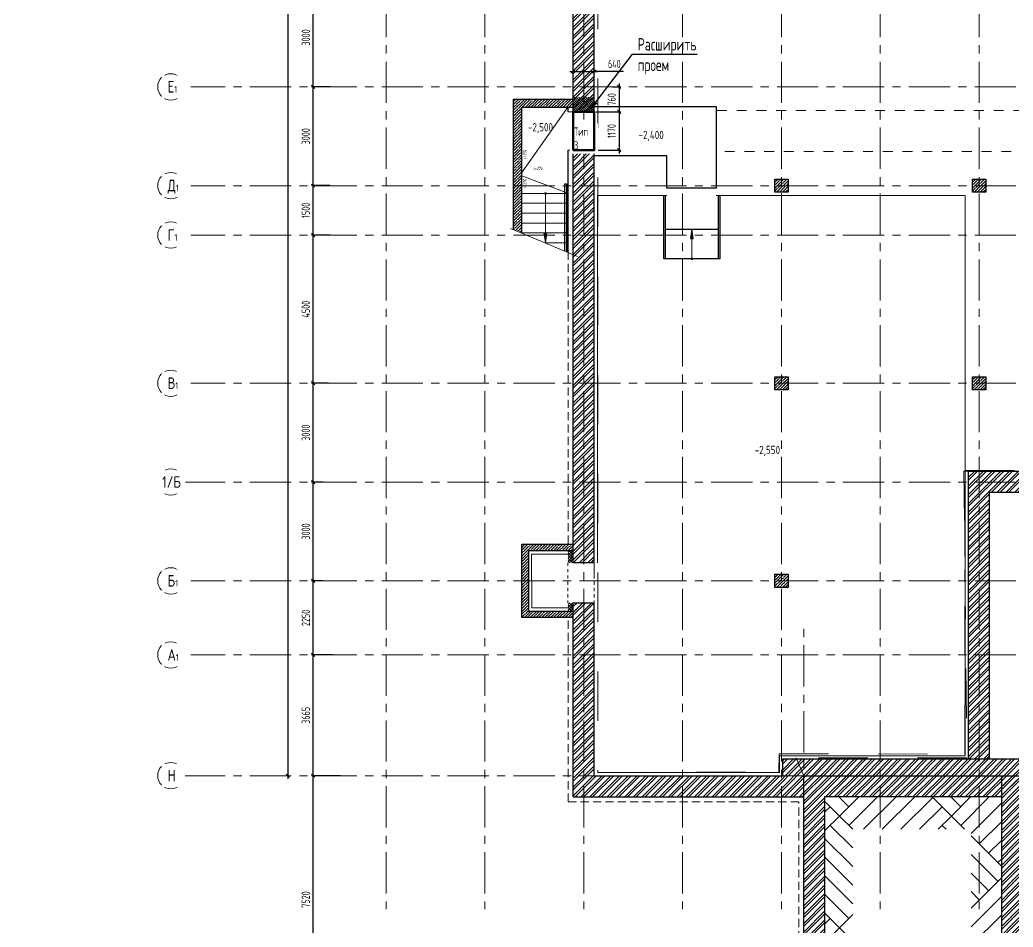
# Model space of a CAD drawing. Header units: millimetres. Extents: x -8428662 to 9409114, y 0 to 249028.
# Drawn here: x -710412 to -680263, y 78087 to 105635 of the extents above; entities that cross this region are included whole.
import ezdxf
from ezdxf import colors
from ezdxf.entities.mleader import LeaderData, LeaderLine
from ezdxf.math import Vec2, Vec3

# ---------------------------------------------------------------- set-up
doc = ezdxf.new("R2010")
doc.units = ezdxf.units.MM
doc.header["$MEASUREMENT"] = 0
for name, pattern in [('ADSK_Скрыто', [6, 3, -3]), ('CENTER', [2, 1.25, -0.25, 0.25, -0.25]), ('TRATTEGGIATA', [0.75, 0.5, -0.25]), ('Штрих', [6.35, 3.175, -3.175])]:
    doc.linetypes.add(name, pattern=pattern)
doc.layers.get('0').update_dxf_attribs({"color": 250, "lineweight": 9})
for name, color, linetype, lineweight in [('1 этаж тонкие линии!', 250, 'Continuous', 0), ('_Скрыто_', 7, 'ADSK_Скрыто', 9), ('АР_Колонны', 250, 'Continuous', 30), ('АР_Колонны Штрих', 250, 'Continuous', 5), ('АР_Лестницы', 250, 'Continuous', 15), ('АР_Лестницы ограждение', 94, 'Continuous', 25), ('АР_МосжилНии_Стены', 127, 'Continuous', 30), ('АР_Навесной фасад', 147, 'Continuous', 5), ('АР_Оси', 195, 'Continuous', 9), ('АР_Оси размеры', 164, 'Continuous', 9), ('АР_Отметки', 250, 'Continuous', 15), ('АР_Размеры дверей', 15, 'Continuous', 0), ('АР_Сущ Несущая стена', 216, 'Continuous', 30), ('АР_Штриховка кирпич', 250, 'Continuous', 9), ('АР_Штриховка монолит', 250, 'Continuous', 9), ('Усиление проема', 200, 'Continuous', 50)]:
    doc.layers.add(name, color=color, linetype=linetype, lineweight=lineweight)
doc.layers.add('Тонкая', color=7, linetype='Continuous')
doc.styles.add('ISOCPEUR', font='isocpeur.ttf', dxfattribs={"width": 0.7})
doc.styles.add('Архитект', font='isocpeur.ttf', dxfattribs={"width": 0.8, "oblique": 8})
doc.styles.add('ГОСТ 2.304', font='isocpeur.ttf', dxfattribs={"width": 0.7})
doc.dimstyles.new('СПДС', dxfattribs={"dimscale": 100, "dimtxt": 2.5, "dimasz": 2.5, "dimexe": 1.5, "dimexo": 0, "dimgap": 1, "dimtad": 1, "dimdec": 0, "dimrnd": 1, "dimtxsty": 'ГОСТ 2.304', "dimblk": 'OBLIQUE', "dimcen": 2.5, "dimdle": 1.5, "dimadec": 0, "dimazin": 2, "dimtfac": 0.75, "dimtdec": 0, "dimtmove": 1, "dimatfit": 3, "dimfxl": 1, "dimtolj": 1, "dimarcsym": 1})
pattern_1 = [(45, (-346123.39, 0), (-132.58252, 132.58252), []), (45, (-346035, 0), (-132.58252, 132.58252), [])]
pattern_2 = [(45, (-346123.39, 0), (-88.388348, 88.388348), []), (45, (-346035, 0), (-88.388348, 88.388348), [156.25, -31.25, 0, -31.25])]

# ---------------------------------------------------------------- blocks, each defined once
blk = doc.blocks.new('_Oblique')
at = {"color": 0, "linetype": 'ByBlock', "lineweight": -2}
blk.add_line((-0.5, -0.5), (0.5, 0.5), dxfattribs=at)
blk = doc.blocks.new('*D485')
at = {"layer": 'АР_Оси размеры', "color": 0, "lineweight": -2, "ltscale": 100, "transparency": 16777216}
for p, q in [((-700679, 82686), (-701558, 82686)), ((-701508, 75066), (-701508, 82786)), ((-700740, 75166), (-701558, 75166))]:
    blk.add_line(p, q, dxfattribs=at)
at = {"layer": 'АР_Оси размеры', "color": 0, "lineweight": -2, "ltscale": 100, "transparency": 16777216, "xscale": 100, "yscale": 100, "zscale": 100}
for p, rotation in [((-701508, 82686), 90), ((-701508, 75166), 270)]:
    blk.add_blockref('_Oblique', p, dxfattribs=dict(at, rotation=rotation))
at = {"layer": 'АР_Оси размеры', "color": 0, "ltscale": 100, "transparency": 16777216, "insert": (-701733, 78926), "char_height": 250, "attachment_point": 5, "rotation": 90, "style": 'ГОСТ 2.304'}
blk.add_mtext('\\A1;7520', dxfattribs=at)
blk = doc.blocks.new('*D486')
at = {"layer": 'АР_Оси размеры', "color": 0, "lineweight": -2, "ltscale": 100, "transparency": 16777216}
for p, q in [((-700909, 86351), (-701558, 86351)), ((-701508, 82586), (-701508, 86451)), ((-700679, 82686), (-701558, 82686))]:
    blk.add_line(p, q, dxfattribs=at)
at = {"layer": 'АР_Оси размеры', "color": 0, "lineweight": -2, "ltscale": 100, "transparency": 16777216, "xscale": 100, "yscale": 100, "zscale": 100}
for p, rotation in [((-701508, 86351), 90), ((-701508, 82686), 270)]:
    blk.add_blockref('_Oblique', p, dxfattribs=dict(at, rotation=rotation))
at = {"layer": 'АР_Оси размеры', "color": 0, "ltscale": 100, "transparency": 16777216, "insert": (-701733, 84518), "char_height": 250, "attachment_point": 5, "rotation": 90, "style": 'ГОСТ 2.304'}
blk.add_mtext('\\A1;3665', dxfattribs=at)
blk = doc.blocks.new('*D487')
at = {"layer": 'АР_Оси размеры', "color": 0, "lineweight": -2, "ltscale": 100, "transparency": 16777216}
for p, q in [((-701508, 86251), (-701508, 88701)), ((-701216, 88601), (-701558, 88601)), ((-700909, 86351), (-701558, 86351))]:
    blk.add_line(p, q, dxfattribs=at)
at = {"layer": 'АР_Оси размеры', "color": 0, "lineweight": -2, "ltscale": 100, "transparency": 16777216, "xscale": 100, "yscale": 100, "zscale": 100}
for p, rotation in [((-701508, 88601), 90), ((-701508, 86351), 270)]:
    blk.add_blockref('_Oblique', p, dxfattribs=dict(at, rotation=rotation))
at = {"layer": 'АР_Оси размеры', "color": 0, "ltscale": 100, "transparency": 16777216, "insert": (-701733, 87476), "char_height": 250, "attachment_point": 5, "rotation": 90, "style": 'ГОСТ 2.304'}
blk.add_mtext('\\A1;2250', dxfattribs=at)
blk = doc.blocks.new('*D488')
at = {"layer": 'АР_Оси размеры', "color": 0, "lineweight": -2, "ltscale": 100, "transparency": 16777216}
for p, q in [((-701508, 88501), (-701508, 91701)), ((-701216, 91601), (-701558, 91601)), ((-701216, 88601), (-701558, 88601))]:
    blk.add_line(p, q, dxfattribs=at)
at = {"layer": 'АР_Оси размеры', "color": 0, "lineweight": -2, "ltscale": 100, "transparency": 16777216, "xscale": 100, "yscale": 100, "zscale": 100}
for p, rotation in [((-701508, 91601), 90), ((-701508, 88601), 270)]:
    blk.add_blockref('_Oblique', p, dxfattribs=dict(at, rotation=rotation))
at = {"layer": 'АР_Оси размеры', "color": 0, "ltscale": 100, "transparency": 16777216, "insert": (-701733, 90101), "char_height": 250, "attachment_point": 5, "rotation": 90, "style": 'ГОСТ 2.304'}
blk.add_mtext('\\A1;3000', dxfattribs=at)
blk = doc.blocks.new('*D489')
at = {"layer": 'АР_Оси размеры', "color": 0, "lineweight": -2, "ltscale": 100, "transparency": 16777216}
for p, q in [((-701508, 91501), (-701508, 94701)), ((-701049, 94601), (-701558, 94601)), ((-701216, 91601), (-701558, 91601))]:
    blk.add_line(p, q, dxfattribs=at)
at = {"layer": 'АР_Оси размеры', "color": 0, "lineweight": -2, "ltscale": 100, "transparency": 16777216, "xscale": 100, "yscale": 100, "zscale": 100}
for p, rotation in [((-701508, 94601), 90), ((-701508, 91601), 270)]:
    blk.add_blockref('_Oblique', p, dxfattribs=dict(at, rotation=rotation))
at = {"layer": 'АР_Оси размеры', "color": 0, "ltscale": 100, "transparency": 16777216, "insert": (-701733, 93101), "char_height": 250, "attachment_point": 5, "rotation": 90, "style": 'ГОСТ 2.304'}
blk.add_mtext('\\A1;3000', dxfattribs=at)
blk = doc.blocks.new('*D490')
at = {"layer": 'АР_Оси размеры', "color": 0, "lineweight": -2, "ltscale": 100, "transparency": 16777216}
for p, q in [((-701508, 94501), (-701508, 99201)), ((-700995, 99101), (-701558, 99101)), ((-701049, 94601), (-701558, 94601))]:
    blk.add_line(p, q, dxfattribs=at)
at = {"layer": 'АР_Оси размеры', "color": 0, "lineweight": -2, "ltscale": 100, "transparency": 16777216, "xscale": 100, "yscale": 100, "zscale": 100}
for p, rotation in [((-701508, 99101), 90), ((-701508, 94601), 270)]:
    blk.add_blockref('_Oblique', p, dxfattribs=dict(at, rotation=rotation))
at = {"layer": 'АР_Оси размеры', "color": 0, "ltscale": 100, "transparency": 16777216, "insert": (-701733, 96851), "char_height": 250, "attachment_point": 5, "rotation": 90, "style": 'ГОСТ 2.304'}
blk.add_mtext('\\A1;4500', dxfattribs=at)
blk = doc.blocks.new('*D491')
at = {"layer": 'АР_Оси размеры', "color": 0, "lineweight": -2, "ltscale": 100, "transparency": 16777216}
for p, q in [((-701508, 99001), (-701508, 100701)), ((-700995, 100601), (-701558, 100601)), ((-700995, 99101), (-701558, 99101))]:
    blk.add_line(p, q, dxfattribs=at)
at = {"layer": 'АР_Оси размеры', "color": 0, "lineweight": -2, "ltscale": 100, "transparency": 16777216, "xscale": 100, "yscale": 100, "zscale": 100}
for p, rotation in [((-701508, 100601), 90), ((-701508, 99101), 270)]:
    blk.add_blockref('_Oblique', p, dxfattribs=dict(at, rotation=rotation))
at = {"layer": 'АР_Оси размеры', "color": 0, "ltscale": 100, "transparency": 16777216, "insert": (-701733, 99851), "char_height": 250, "attachment_point": 5, "rotation": 90, "style": 'ГОСТ 2.304'}
blk.add_mtext('\\A1;1500', dxfattribs=at)
blk = doc.blocks.new('*D492')
at = {"layer": 'АР_Оси размеры', "color": 0, "lineweight": -2, "ltscale": 100, "transparency": 16777216}
for p, q in [((-701135, 103601), (-701558, 103601)), ((-701508, 100501), (-701508, 103701)), ((-700995, 100601), (-701558, 100601))]:
    blk.add_line(p, q, dxfattribs=at)
at = {"layer": 'АР_Оси размеры', "color": 0, "lineweight": -2, "ltscale": 100, "transparency": 16777216, "xscale": 100, "yscale": 100, "zscale": 100}
for p, rotation in [((-701508, 103601), 90), ((-701508, 100601), 270)]:
    blk.add_blockref('_Oblique', p, dxfattribs=dict(at, rotation=rotation))
at = {"layer": 'АР_Оси размеры', "color": 0, "ltscale": 100, "transparency": 16777216, "insert": (-701733, 102101), "char_height": 250, "attachment_point": 5, "rotation": 90, "style": 'ГОСТ 2.304'}
blk.add_mtext('\\A1;3000', dxfattribs=at)
blk = doc.blocks.new('*D493')
at = {"layer": 'АР_Оси размеры', "color": 0, "lineweight": -2, "ltscale": 100, "transparency": 16777216}
for p, q in [((-701135, 106601), (-701558, 106601)), ((-701508, 103501), (-701508, 106701)), ((-700995, 103601), (-701558, 103601))]:
    blk.add_line(p, q, dxfattribs=at)
at = {"layer": 'АР_Оси размеры', "color": 0, "lineweight": -2, "ltscale": 100, "transparency": 16777216, "xscale": 100, "yscale": 100, "zscale": 100}
for p, rotation in [((-701508, 106601), 90), ((-701508, 103601), 270)]:
    blk.add_blockref('_Oblique', p, dxfattribs=dict(at, rotation=rotation))
at = {"layer": 'АР_Оси размеры', "color": 0, "ltscale": 100, "transparency": 16777216, "insert": (-701733, 105101), "char_height": 250, "attachment_point": 5, "rotation": 90, "style": 'ГОСТ 2.304'}
blk.add_mtext('\\A1;3000', dxfattribs=at)
blk = doc.blocks.new('*D502')
at = {"layer": 'АР_Оси размеры', "color": 0, "lineweight": -2, "ltscale": 100, "transparency": 16777216}
for p, q in [((-702285, 130601), (-702229, 130601)), ((-702279, 130701), (-702279, 82586)), ((-702285, 82686), (-702229, 82686))]:
    blk.add_line(p, q, dxfattribs=at)
at = {"layer": 'АР_Оси размеры', "color": 0, "lineweight": -2, "ltscale": 100, "transparency": 16777216, "xscale": 100, "yscale": 100, "zscale": 100}
for p, rotation in [((-702279, 130601), 90), ((-702279, 82686), 270)]:
    blk.add_blockref('_Oblique', p, dxfattribs=dict(at, rotation=rotation))
at = {"layer": 'АР_Оси размеры', "color": 0, "ltscale": 100, "transparency": 16777216, "insert": (-702504, 106643), "char_height": 250, "attachment_point": 5, "rotation": 90, "style": 'ГОСТ 2.304'}
blk.add_mtext('\\A1;47915', dxfattribs=at)
blk = doc.blocks.new('*U258')
h = blk.add_hatch(color=256)
h.dxf.hatch_style = 1
edge = h.paths.add_edge_path()
edge.add_arc((0, 0), 27.6, 359.64, 719.64)
h = blk.add_hatch(color=256)
h.dxf.hatch_style = 1
h.paths.add_polyline_path([(1199, -44), (1199, 44), (1499, 0)])
blk.add_line((1499, 0), (0, 0))
blk.add_lwpolyline([(1199, 44), (1199, -44), (1499, 0), (1199, 44)])
blk.add_circle((0, 0), 27.6)
blk = doc.blocks.new('_DotSmall')
at = {"color": 0, "linetype": 'ByBlock', "const_width": 0.5}
blk.add_lwpolyline([(-0.0625, 0, 1), (0.0625, 0, 1)], format="xyb", close=True, dxfattribs=at)
blk = doc.blocks.new('*D835')
at = {"layer": 'АР_Оси размеры', "color": 0, "lineweight": -2, "ltscale": 100, "transparency": 16777216}
for p, q in [((-692926, 102840), (-692174, 102840)), ((-692224, 102940), (-692224, 101575)), ((-692926, 101675), (-692174, 101675))]:
    blk.add_line(p, q, dxfattribs=at)
at = {"layer": 'АР_Оси размеры', "color": 0, "lineweight": -2, "ltscale": 100, "transparency": 16777216, "xscale": 100, "yscale": 100, "zscale": 100}
for p, rotation in [((-692224, 102840), 90), ((-692224, 101675), 270)]:
    blk.add_blockref('_Oblique', p, dxfattribs=dict(at, rotation=rotation))
at = {"layer": 'АР_Оси размеры', "color": 0, "ltscale": 100, "transparency": 16777216, "insert": (-692449, 102258), "char_height": 250, "attachment_point": 5, "rotation": 90, "style": 'ГОСТ 2.304'}
blk.add_mtext('\\A1;1170', dxfattribs=at)
blk = doc.blocks.new('*U889')
h = blk.add_hatch(color=256)
h.dxf.hatch_style = 1
edge = h.paths.add_edge_path()
edge.add_arc((0, 0), 27.6, 359.64, 719.64)
h = blk.add_hatch(color=256)
h.dxf.hatch_style = 1
h.paths.add_polyline_path([(599, -44), (599, 44), (899, 0)])
blk.add_line((899, 0), (0, 0))
blk.add_lwpolyline([(599, 44), (599, -44), (899, 0), (599, 44)])
blk.add_circle((0, 0), 27.6)
blk = doc.blocks.new('*D1015')
at = {"layer": 'АР_Оси размеры', "color": 0, "lineweight": -2, "ltscale": 100, "transparency": 16777216}
for p, q in [((-692421, 103601), (-692174, 103601)), ((-692224, 103701), (-692224, 102740)), ((-692926, 102840), (-692174, 102840))]:
    blk.add_line(p, q, dxfattribs=at)
at = {"layer": 'АР_Оси размеры', "color": 0, "lineweight": -2, "ltscale": 100, "transparency": 16777216, "xscale": 100, "yscale": 100, "zscale": 100}
for p, rotation in [((-692224, 103601), 90), ((-692224, 102840), 270)]:
    blk.add_blockref('_Oblique', p, dxfattribs=dict(at, rotation=rotation))
at = {"layer": 'АР_Оси размеры', "color": 0, "ltscale": 100, "transparency": 16777216, "insert": (-692449, 103221), "char_height": 250, "attachment_point": 5, "rotation": 90, "style": 'ГОСТ 2.304'}
blk.add_mtext('\\A1;760', dxfattribs=at)
blk = doc.blocks.new('*D1179')
at = {"layer": 'АР_Оси размеры', "color": 0, "lineweight": -2, "ltscale": 100, "transparency": 16777216}
for p, q in [((-693716, 104071), (-692876, 104071)), ((-693616, 102890), (-693616, 104121)), ((-692976, 102890), (-692976, 104121)), ((-692094, 104071), (-692976, 104071))]:
    blk.add_line(p, q, dxfattribs=at)
at = {"layer": 'АР_Оси размеры', "color": 0, "lineweight": -2, "ltscale": 100, "transparency": 16777216, "xscale": 100, "yscale": 100, "zscale": 100, "rotation": 180}
blk.add_blockref('_Oblique', (-693616, 104071), dxfattribs=at)
at = {"layer": 'АР_Оси размеры', "color": 0, "lineweight": -2, "ltscale": 100, "transparency": 16777216, "xscale": 100, "yscale": 100, "zscale": 100}
blk.add_blockref('_Oblique', (-692976, 104071), dxfattribs=at)
at = {"layer": 'АР_Оси размеры', "color": 0, "ltscale": 100, "transparency": 16777216, "insert": (-692369, 104296), "char_height": 250, "attachment_point": 5, "style": 'ГОСТ 2.304'}
blk.add_mtext('\\A1;640', dxfattribs=at)

msp = doc.modelspace()

# ---------------------------------------------------------------- hatches: boundary and pattern name
at = {"layer": '1 этаж тонкие линии!', "ltscale": 100, "transparency": 33554559}
h = msp.add_hatch(dxfattribs=at)
h.set_pattern_fill('ANSI37', scale=500, angle=-90, style=0)
h.set_pattern_definition([(315, (-821626.81, -207920.725), (44.194174, 44.194174), []), (45, (-821626.81, -207920.725), (-44.194174, 44.194174), [])])
h.paths.add_polyline_path([(-693615.582, 89148.636), (-693766.125, 89146.346), (-693766.125, 89515.917), (-693615.582, 89515.917)])
h = msp.add_hatch(dxfattribs=at)
h.set_pattern_fill('ANSI37', scale=500, angle=-90, style=0)
h.set_pattern_definition([(315, (-821626.81, -209498.006), (44.194174, 44.194174), []), (45, (-821626.81, -209498.006), (-44.194174, 44.194174), [])])
h.paths.add_polyline_path([(-693615.582, 87685.7), (-693766.125, 87685.7), (-693766.125, 87938.636), (-693615.582, 87938.636)])
h = msp.add_hatch(dxfattribs=at)
h.set_pattern_fill('AR-PARQ1', color=256, scale=200, angle=45, style=0)
h.set_pattern_definition([(135, (-346123.2, 1e-08), (-3394.113, 0), [2400, -2400]), (135, (-345840.4, 282.8), (-3394.113, 0), [2400, -2400]), (135, (-345557.5, 565.7), (-3394.113, 0), [2400, -2400]), (135, (-345274.7, 848.5), (-3394.113, 0), [2400, -2400]), (135, (-344991.8, 1131.4), (-3394.113, 0), [2400, -2400]), (135, (-344709, 1414.2), (-3394.113, 0), [2400, -2400]), (135, (-344426.2, 1697), (-3394.113, 0), [2400, -2400]), (45, (-347820.3, 1697), (3394.113, 0), [2400, -2400]), (45, (-348103, 1980), (3394.113, 0), [2400, -2400]), (45, (-348386, 2262.7), (3394.113, 0), [2400, -2400]), (45, (-348668.8, 2545.6), (3394.113, 0), [2400, -2400]), (45, (-348951.6, 2828.4), (3394.113, 0), [2400, -2400]), (45, (-349234.5, 3111.3), (3394.113, 0), [2400, -2400]), (45, (-349517.3, 3394), (3394.113, 0), [2400, -2400])])
h.paths.add_polyline_path([(-685128.451, 81057.768), (-681538.521, 81057.768), (-681538.521, 63056), (-685128.451, 63056)], flags=16)
h.paths.add_polyline_path([(-685975.457, 82045.5), (-680608.13, 82050.5), (-680608.13, 62098), (-685976.082, 62093)])
at = {"layer": 'АР_Колонны Штрих', "ltscale": 100}
h = msp.add_hatch(dxfattribs=at)
h.set_pattern_fill('ANSI35', color=256, scale=500)
h.set_pattern_definition([(45, (-1644547.56, 140672.16), (-88.388348, 88.388348), []), (45, (-1644459.17, 140672.16), (-88.388348, 88.388348), [156.25, -31.25, 0, -31.25])])
h.paths.add_polyline_path([(-687095.46, 100800.682), (-687495.46, 100800.682), (-687495.46, 100400.682), (-687095.46, 100400.682)])
h = msp.add_hatch(dxfattribs=at)
h.set_pattern_fill('ANSI35', color=256, scale=500)
h.set_pattern_definition([(45, (-1638547.56, 140672.16), (-88.388348, 88.388348), []), (45, (-1638459.17, 140672.16), (-88.388348, 88.388348), [156.25, -31.25, 0, -31.25])])
h.paths.add_polyline_path([(-681095.46, 100800.682), (-681495.46, 100800.682), (-681495.46, 100400.682), (-681095.46, 100400.682)])
h = msp.add_hatch(dxfattribs=at)
h.set_pattern_fill('ANSI35', color=256, scale=500)
h.set_pattern_definition([(45, (-1644547.56, 134672.16), (-88.388348, 88.388348), []), (45, (-1644459.17, 134672.16), (-88.388348, 88.388348), [156.25, -31.25, 0, -31.25])])
h.paths.add_polyline_path([(-687095.46, 94800.682), (-687495.46, 94800.682), (-687495.46, 94400.682), (-687095.46, 94400.682)])
h = msp.add_hatch(dxfattribs=at)
h.set_pattern_fill('ANSI35', color=256, scale=500)
h.set_pattern_definition([(45, (-1638547.56, 134672.16), (-88.388348, 88.388348), []), (45, (-1638459.17, 134672.16), (-88.388348, 88.388348), [156.25, -31.25, 0, -31.25])])
h.paths.add_polyline_path([(-681095.46, 94800.682), (-681495.46, 94800.682), (-681495.46, 94400.682), (-681095.46, 94400.682)])
h = msp.add_hatch(dxfattribs=at)
h.set_pattern_fill('ANSI35', color=256, scale=500)
h.set_pattern_definition([(45, (-1644547.56, 128672.16), (-88.388348, 88.388348), []), (45, (-1644459.17, 128672.16), (-88.388348, 88.388348), [156.25, -31.25, 0, -31.25])])
h.paths.add_polyline_path([(-687095.46, 88800.682), (-687495.46, 88800.682), (-687495.46, 88400.682), (-687095.46, 88400.682)])
at = {"layer": 'АР_Штриховка кирпич', "ltscale": 100}
h = msp.add_hatch(dxfattribs=at)
h.set_pattern_fill('ANSI32', color=256, scale=500)
h.set_pattern_definition(pattern_1)
h.paths.add_polyline_path([(-693615.633, 102840.392), (-692975.53, 102840.392), (-692975.46, 106850.682), (-693615.582, 106340.682)])
h.paths.add_polyline_path([(-693615.49, 89148.636), (-692975.46, 89148.636), (-692975.533, 101675.392), (-693615.631, 101675.392)])
h.paths.add_polyline_path([(-692975.46, 87938.636), (-693615.484, 87938.636), (-693615.46, 83698.48), (-692975.46, 83698.48)])
h = msp.add_hatch(dxfattribs=at)
h.set_pattern_fill('ANSI32', color=256, scale=500)
h.set_pattern_definition([(45, (-1644542.06, 164822.8), (-132.58252, 132.58252), []), (45, (-1644453.67, 164822.8), (-132.58252, 132.58252), [])])
h.paths.add_polyline_path([(-681615.582, 83192.411), (-680975.582, 83192.411), (-680975.582, 91294.874), (-679374.315, 91296.087), (-679374.315, 91935.278), (-681615.582, 91935.682)])
h = msp.add_hatch(dxfattribs=at)
h.set_pattern_fill('ANSI32', color=256, scale=500)
h.set_pattern_definition(pattern_1)
h.paths.add_polyline_path([(-692975.458, 83700.689), (-693615.395, 83700.682), (-693615.403, 82045.67), (-686615.216, 82045.695), (-686615.217, 82685.68), (-676095.207, 82685.68), (-676095.207, 83192.411), (-687255.216, 83192.405), (-687255.216, 82685.689), (-692975.341, 82685.676)])
h = msp.add_hatch(dxfattribs=at)
h.set_pattern_fill('ANSI32', color=256, scale=500)
h.set_pattern_definition(pattern_1)
h.paths.add_polyline_path([(-685976.707, 82050.5), (-676230.216, 82051.497), (-676230.217, 80969.207), (-675591.706, 80969.003), (-675591.706, 82685.682), (-675700.217, 82685.682), (-676095.208, 82685.755), (-686616.707, 82685.682), (-686616.707, 64815.685), (-692965.402, 64815.685), (-692965.402, 55105.682), (-679865.095, 55105.68), (-679865.095, 61455.681), (-678471.26, 61455.684), (-678471.26, 62094), (-680363.14, 62094), (-680363.14, 55506.503), (-692565.217, 55506.497), (-692564.471, 64414.997), (-686615.962, 64415.003), (-686640.962, 61455.682), (-680337.395, 61455.682), (-680348.707, 62094.728), (-685976.653, 62094.728), (-685976.761, 64904.622)])
h = msp.add_hatch(dxfattribs=at)
h.set_pattern_fill('ANSI32', color=256, scale=500)
h.set_pattern_definition(pattern_1)
h.paths.add_polyline_path([(-679840.25, 82685.681), (-680260.055, 82685.681), (-680260.056, 62094), (-679840.183, 62094)])
h.paths.add_polyline_path([(-680260.056, 82685.682), (-680608.13, 82685.681), (-680608.13, 62094), (-680260.056, 62094)])
at = {"layer": 'АР_Штриховка монолит', "ltscale": 100}
h = msp.add_hatch(dxfattribs=at)
h.set_pattern_fill('ANSI35', color=256, scale=500)
h.set_pattern_definition(pattern_2)
h.paths.add_polyline_path([(-695425.571, 99263.698), (-695175.569, 99158.69), (-695175.569, 102980.262), (-693615.582, 102980.262), (-693615.582, 103230.268), (-695425.571, 103230.268)])
h = msp.add_hatch(dxfattribs=at)
h.set_pattern_fill('ANSI35', color=256, scale=500)
h.set_pattern_definition(pattern_2)
h.paths.add_polyline_path([(-693615.564, 89715.747), (-695175.567, 89715.811), (-695175.745, 87485.818), (-693615.58, 87485.74), (-693615.574, 87685.731), (-694975.741, 87685.833), (-694975.56, 89515.828), (-693615.59, 89515.844)])
at = {"layer": 'Усиление проема', "lineweight": 15, "ltscale": 500}
h = msp.add_hatch(dxfattribs=at)
h.set_pattern_fill('ANSI31', color=256, scale=400, angle=90)
h.set_pattern_definition([(135, (-382208.296, 16616.23), (-35.355339, -35.355339), [])])
h.paths.add_polyline_path([(-693615.582, 103286.29), (-692975.582, 103286.29), (-692975.46, 102840.392), (-693615.46, 102840.392)])

# ---------------------------------------------------------------- linework, layer by layer
at = {"linetype": 'TRATTEGGIATA', "ltscale": 500}
for p, q in [((-693765.089, 89726.612), (-693765.09, 98565.676)), ((-693765.089, 81895.682), (-693765.582, 87489.172)), ((-693765.582, 81895.682), (-686765.399, 81894.901)), ((-686765.399, 64965.687), (-686765.399, 81894.901))]:
    msp.add_line(p, q, dxfattribs=at)
at = {"layer": '1 этаж тонкие линии!', "color": 7, "ltscale": 100, "transparency": 33554559, "elevation": -1.084}
for points in [[(-689274.727, 100300.682), (-681715.582, 100300.682), (-681715.582, 83292.411), (-687355.216, 83292.411), (-687355.216, 82785.682), (-692875.582, 82785.682)], [(-692875.582, 89148.636), (-692875.582, 100300.682), (-690774.727, 100300.682)]]:
    msp.add_lwpolyline(points, dxfattribs=at)
at = {"layer": '_Скрыто_', "lineweight": 13, "ltscale": 500}
msp.add_lwpolyline([(-672295.425, 91935.682), (-681759.587, 91935.255), (-681669.655, 83230.611), (-686846.548, 83231.038), (-686615.399, 82685.682), (-692975.582, 82685.682), (-692975.582, 106850.682)], dxfattribs=at)
at = {"layer": '_Скрыто_', "ltscale": 100}
msp.add_lwpolyline([(-689253.971, 102885.984), (-678544.037, 102885.984), (-678544.037, 98936.542), (-678204.037, 98934.823), (-678204.037, 86050.104), (-675982.444, 86050.104), (-676000.468, 84865.117), (-679400.937, 84872.948), (-679402.77, 91935.682), (-679718.369, 91935.682), (-679718.369, 101641.78), (-689234.448, 101641.78)], dxfattribs=at)
at = {"layer": '_Скрыто_', "color": 240, "lineweight": 13, "ltscale": 500, "true_color": 0xed1f24}
msp.add_lwpolyline([(-692875.582, 82785.682), (-687371.078, 82795.692), (-687362.917, 83351.396), (-681724.3, 83341.133), (-681724.953, 91954.234), (-675805.408, 91935.682)], dxfattribs=at)
at = {"layer": 'АР_Колонны', "ltscale": 100}
for points in [[(-687495.46, 100800.682), (-687095.46, 100800.682), (-687095.46, 100400.682), (-687495.46, 100400.682)], [(-681495.46, 100800.682), (-681095.46, 100800.682), (-681095.46, 100400.682), (-681495.46, 100400.682)], [(-687495.46, 94800.682), (-687095.46, 94800.682), (-687095.46, 94400.682), (-687495.46, 94400.682)], [(-681495.46, 94800.682), (-681095.46, 94800.682), (-681095.46, 94400.682), (-681495.46, 94400.682)], [(-687495.46, 88800.682), (-687095.46, 88800.682), (-687095.46, 88400.682), (-687495.46, 88400.682)]]:
    msp.add_lwpolyline(points, close=True, dxfattribs=at)
at = {"layer": 'АР_Лестницы', "color": 18, "ltscale": 100, "true_color": 0x000000}
for p, q in [((-695174.447, 100364.552), (-693774.459, 100364.552)), ((-693774.459, 100064.552), (-695174.447, 100064.552)), ((-695174.447, 99765.675), (-693774.459, 99765.675)), ((-695523.747, 99304.935), (-693486.775, 98449.342)), ((-693774.459, 99465.675), (-695174.447, 99465.675)), ((-695174.447, 99165.675), (-693774.459, 99165.675)), ((-693774.459, 98865.675), (-694460.215, 98865.675))]:
    msp.add_line(p, q, dxfattribs=at)
at = {"layer": 'АР_Лестницы ограждение', "color": 18, "lineweight": 25, "true_color": 0x000000}
msp.add_lwpolyline([(-693873.384, 98611.73), (-693873.384, 100652.521), (-693824.517, 100652.521), (-693824.517, 98591.205)], dxfattribs=at)
at = {"layer": 'АР_МосжилНии_Стены', "ltscale": 100}
for p, q in [((-692975.582, 102840.392), (-692975.582, 106850.682)), ((-693615.582, 102840.392), (-693615.582, 106340.682)), ((-695425.571, 99263.698), (-695425.571, 103230.268, 0.376)), ((-695425.571, 103230.268, 0.376), (-693615.582, 103230.267, 0.376)), ((-695175.569, 99158.69), (-695175.569, 102980.262, 0)), ((-695175.569, 102980.262, 0), (-693615.582, 102980.262, -0.27)), ((-692975.582, 102840.392), (-693615.582, 102840.392)), ((-693615.582, 89276.668), (-693615.582, 101675.392)), ((-692975.582, 101675.392), (-693615.582, 101675.392)), ((-692975.582, 89276.668), (-692975.582, 101675.392)), ((-681615.582, 91935.682), (-679374.315, 91935.682)), ((-681615.582, 83192.411), (-681615.582, 91935.682)), ((-680975.582, 91295.682), (-679374.315, 91295.682)), ((-680975.582, 83192.411), (-680975.582, 91295.682)), ((-693615.582, 89148.636), (-693615.582, 89765.682)), ((-692975.582, 89148.636), (-692975.582, 89700.682)), ((-693615.582, 83584.096), (-693615.582, 87938.636)), ((-692975.582, 83649.096), (-692975.582, 87938.636)), ((-693615.582, 82045.682), (-693615.582, 83765.682)), ((-692975.582, 82685.682), (-692975.582, 83700.682)), ((-692975.582, 82685.682), (-687255.216, 82685.682)), ((-686615.2, 64415.003), (-686615.217, 82685.682)), ((-686615.216, 82685.68), (-675591.706, 82685.682)), ((-693615.582, 82045.682), (-686615.399, 82045.682)), ((-685976.707, 62095.5), (-685976.707, 82050.5)), ((-685976.707, 82050.5), (-680608.13, 82050.5))]:
    msp.add_line(p, q, dxfattribs=at)
for points in [[(-692975.399, 82685.682), (-687255.216, 82685.682), (-687255.216, 83192.411), (-676095.207, 83192.411)], [(-680608.13, 62094), (-680608.13, 82685.682)]]:
    msp.add_lwpolyline(points, dxfattribs=at)
at = {"layer": 'АР_Навесной фасад', "ltscale": 100}
for p, q in [((-693775.582, 102840.392), (-693775.582, 102980.262)), ((-693775.582, 102840.392), (-693615.582, 102840.392)), ((-693765.581, 102840.392), (-693765.581, 102980.262, 0.004)), ((-693775.582, 101675.392), (-693615.582, 101675.392)), ((-693775.582, 98570.65), (-693775.582, 101675.392)), ((-693765.581, 98566.449, -0.329), (-693765.581, 101675.392))]:
    msp.add_line(p, q, dxfattribs=at)
msp.add_lwpolyline([(-693779.503, 87785.988), (-694875.999, 87785.469), (-694877.51, 89415.641), (-693780.681, 89416.002)], dxfattribs=at)
at = {"layer": 'АР_Оси', "linetype": 'CENTER', "ltscale": 1000}
for p, q in [((-699295.46, 134363.151), (-699295.46, 78630.803)), ((-696295.46, 134363.151), (-696295.46, 78630.803)), ((-693295.46, 134363.151), (-693295.46, 78630.803)), ((-690295.46, 134363.151), (-690295.46, 78630.803)), ((-687295.46, 134363.151), (-687295.46, 78630.803)), ((-684295.46, 134363.151), (-684295.46, 78630.803)), ((-681295.46, 134363.151), (-681295.46, 78630.803)), ((-705429.154, 103600.682), (-622250.752, 103600.682)), ((-705429.154, 100600.682), (-622250.752, 100600.682)), ((-705429.154, 99100.682), (-622250.752, 99100.682)), ((-705429.154, 94600.682), (-622250.752, 94600.682)), ((-705429.154, 91600.682), (-622250.752, 91600.682)), ((-705429.154, 88600.682), (-622250.752, 88600.682)), ((-686615.399, 53394.411), (-686615.399, 87278.342)), ((-705429.154, 86350.682), (-622250.752, 86350.682)), ((-705429.154, 82685.682), (-621831.989, 82685.682))]:
    msp.add_line(p, q, dxfattribs=at)
at = {"layer": 'АР_Оси', "ltscale": 0.5}
for centre in [(-705829.154, 103600.682), (-705829.154, 100600.682), (-705829.154, 99100.682), (-705829.154, 94600.682), (-705829.154, 91600.682), (-705829.154, 88600.682), (-705829.154, 86350.682), (-705829.154, 82685.682)]:
    msp.add_circle(centre, 400, dxfattribs=at)
at = {"layer": 'АР_Размеры дверей', "ltscale": 100}
for p, q in [((-695425.571, 103230.268, 0.376), (-693615.582, 103230.268)), ((-695175.569, 102980.262), (-693633.746, 102980.262, 0.004))]:
    msp.add_line(p, q, dxfattribs=at)
at = {"layer": 'АР_Сущ Несущая стена', "linetype": 'Штрих', "lineweight": 9, "ltscale": 30}
for p, q in [((-693779.503, 89148.636), (-693779.503, 87938.636)), ((-692975.582, 89148.636), (-692975.582, 87938.636))]:
    msp.add_line(p, q, dxfattribs=at)
at = {"layer": 'АР_Сущ Несущая стена', "ltscale": 100}
for points in [[(-693615.582, 87485.667), (-695175.745, 87485.818), (-695175.55, 89715.818), (-693615.582, 89715.667)], [(-694975.569, 89515.809), (-694975.725, 87685.8), (-693615.582, 87685.693)], [(-693615.582, 89515.816), (-694975.569, 89515.8)], [(-692975.582, 89148.636), (-693615.582, 89148.636)], [(-693615.582, 87938.636), (-692975.582, 87938.636)]]:
    msp.add_lwpolyline(points, dxfattribs=at)
at = {"layer": 'Тонкая', "ltscale": 100}
for p, q in [((-690864.237, 98383.542, -1.096), (-690864.237, 100280.682, -1.096)), ((-690814.237, 98383.542, -1.096), (-690814.237, 100280.682, -1.096)), ((-689219.566, 100281.554, -1.096), (-689219.566, 98383.542, -1.096)), ((-689169.566, 100281.554, -1.096), (-689169.566, 98383.542, -1.096)), ((-690813.507, 99282.466, -1.096), (-689218.836, 99282.466, -1.096)), ((-689169.566, 98383.542, -1.096), (-690864.237, 98383.542, -1.096))]:
    msp.add_line(p, q, dxfattribs=at)
msp.add_lwpolyline([(-692975.582, 103001.509), (-689274.727, 103001.509)], dxfattribs=at)
at = {"layer": 'Тонкая', "ltscale": 100, "elevation": -1.084}
msp.add_lwpolyline([(-689274.727, 103001.509), (-689274.727, 100520.701), (-689274.727, 100520.701), (-689274.727, 100520.701), (-690776.647, 100520.849), (-690776.647, 101503.971), (-692975.582, 101503.971), (-692975.582, 102885.984)], dxfattribs=at)
at = {"layer": 'Усиление проема', "ltscale": 500}
msp.add_line((-692975.582, 102840.392), (-693615.582, 102840.392), dxfattribs=at)

# ---------------------------------------------------------------- block references
at = {"layer": 'АР_Лестницы', "ltscale": 100}
for name, p, rotation in [('*U258', (-694460.215, 100364.552), 270), ('*U889', (-690016.901, 98383.542, -1.096), 89.99999999999997)]:
    msp.add_blockref(name, p, dxfattribs=dict(at, rotation=rotation))

# ---------------------------------------------------------------- dimensions: what is measured, and where the dimension line sits
at = {"layer": 'АР_Оси размеры', "ltscale": 100}
for base, p1, p2, picture, middle in [((-702278.706, 82685.682), (-702334.516, 130600.682), (-702334.516, 82685.682), '*D502', (-702503.706, 106643.182)), ((-701508.144, 106600.682), (-700945.169, 103600.682), (-701084.661, 106600.682), '*D493', (-701733.144, 105100.682)), ((-701508.144, 103600.682), (-700945.169, 100600.682), (-701084.661, 103600.682), '*D492', (-701733.144, 102100.682)), ((-701508.144, 100600.682), (-700945.169, 99100.682), (-700945.169, 100600.682), '*D491', (-701733.144, 99850.682)), ((-701508.144, 99100.682), (-700999.235, 94600.682), (-700945.169, 99100.682), '*D490', (-701733.144, 96850.682)), ((-701508.144, 94600.682), (-701166.206, 91600.682), (-700999.235, 94600.682), '*D489', (-701733.144, 93100.682)), ((-701508.144, 91600.682), (-701166.206, 88600.682), (-701166.206, 91600.682), '*D488', (-701733.144, 90100.682)), ((-701508.144, 88600.682), (-700859.283, 86350.682), (-701166.206, 88600.682), '*D487', (-701733.144, 87475.682)), ((-701508.144, 86350.682), (-700629.421, 82685.682), (-700859.283, 86350.682), '*D486', (-701733.144, 84518.182)), ((-701508.144, 82685.682), (-700690.32, 75165.682), (-700629.421, 82685.682), '*D485', (-701733.144, 78925.682))]:
    dim = msp.add_linear_dim(base=base, p1=p1, p2=p2, angle=90, dimstyle='СПДС', override={"dimasz": 1, "dimexe": 0.5, "dimexo": 0.5, "dimdle": 1}, dxfattribs=at)
    dim.commit()
    dim.dimension.update_dxf_attribs({"geometry": picture, "text_midpoint": middle})
at = {"layer": 'АР_Оси размеры', "color": 1, "ltscale": 100}
dim = msp.add_linear_dim(base=(-692975.582, 104071.094), p1=(-693615.582, 102840.392), p2=(-692975.582, 102840.392), dimstyle='СПДС', override={"dimasz": 1, "dimexe": 0.5, "dimexo": 0.5, "dimrnd": 5, "dimdle": 1}, dxfattribs=at)
dim.commit()
dim.dimension.update_dxf_attribs({"geometry": '*D1179', "text_midpoint": (-692369.332, 104014.21), "dimtype": 160})
dim = msp.add_linear_dim(base=(-692224.451, 102840.392), p1=(-692470.645, 103600.682), p2=(-692975.582, 102840.392), angle=90, dimstyle='СПДС', override={"dimasz": 1, "dimexe": 0.5, "dimexo": 0.5, "dimrnd": 5, "dimdle": 1}, dxfattribs=at)
dim.commit()
dim.dimension.update_dxf_attribs({"geometry": '*D1015', "text_midpoint": (-692449.451, 103220.537)})
dim = msp.add_linear_dim(base=(-692224.451, 101675.392), p1=(-692975.582, 102840.392), p2=(-692975.582, 101675.392), angle=90, text='1170', dimstyle='СПДС', override={"dimasz": 1, "dimexe": 0.5, "dimexo": 0.5, "dimrnd": 5, "dimdle": 1}, dxfattribs=at)
dim.commit()
dim.dimension.update_dxf_attribs({"geometry": '*D835', "text_midpoint": (-692449.451, 102257.892)})

# ---------------------------------------------------------------- leaders
at = {"layer": 'АР_Отметки'}
ml = msp.add_multileader_mtext('Standard', dxfattribs=at)
ml.set_content('{\\W0.8;-2,250}', color=256, style='ISOCPEUR')
ml.set_leader_properties(color=256, linetype='Continuous', lineweight=-1)
ml.set_arrow_properties(name='DOTSMALL')
ml.build(insert=Vec2(0, 0))
ml.multileader.update_dxf_attribs({"has_text_frame": 1, "text_left_attachment_type": 4, "text_right_attachment_type": 4, "dogleg_length": 100, "arrow_head_size": 180})
ctx = ml.context
ctx.base_point, ctx.char_height, ctx.arrow_head_size, ctx.landing_gap_size, ctx.plane_origin = Vec3(-682250.889, 116985.857, 0), 250, 180, 50, Vec3(-683297.353, 115928.763, 0)
ctx.left_attachment, ctx.right_attachment = 4, 4
notes = []
notes.append((ctx, [(0, (0, 0, 0), (0, 0), (1, 0), 1, [])]))
ctx.mtext.insert, ctx.mtext.width, ctx.mtext.defined_height, ctx.mtext.line_spacing_style, ctx.mtext.flow_direction = Vec3(-682200.889, 117319.19, 0), 769.98896, 343.888, 2, 5
ml = msp.add_multileader_mtext('Standard', dxfattribs=at)
ml.set_content('{\\W0.8;-2,500}', color=256, style='ISOCPEUR')
ml.set_leader_properties(color=256, linetype='Continuous', lineweight=-1)
ml.set_arrow_properties(name='DOTSMALL')
ml.build(insert=Vec2(0, 0))
ml.multileader.update_dxf_attribs({"has_text_frame": 1, "text_left_attachment_type": 4, "text_right_attachment_type": 4, "dogleg_length": 100, "arrow_head_size": 180})
ctx = ml.context
ctx.base_point, ctx.char_height, ctx.arrow_head_size, ctx.landing_gap_size, ctx.plane_origin = Vec3(-695040.487, 102167.799), 250, 180, 50, Vec3(-694761.964, 101601.282)
ctx.left_attachment, ctx.right_attachment = 4, 4
notes.append((ctx, [(0, (0, 0, 0), (0, 0), (1, 0), 1, [])]))
ctx.mtext.insert, ctx.mtext.width, ctx.mtext.line_spacing_style, ctx.mtext.flow_direction = Vec3(-694990.487, 102501.132), 749.68982, 2, 5
ml = msp.add_multileader_mtext('Standard', dxfattribs=at)
ml.set_content('{\\W0.8;-2,400}', color=256, style='ISOCPEUR')
ml.set_leader_properties(color=256, linetype='Continuous', lineweight=-1)
ml.set_arrow_properties(name='DOTSMALL')
ml.build(insert=Vec2(0, 0))
ml.multileader.update_dxf_attribs({"has_text_frame": 1, "text_left_attachment_type": 4, "text_right_attachment_type": 4, "dogleg_length": 100, "arrow_head_size": 180})
ctx = ml.context
ctx.base_point, ctx.char_height, ctx.arrow_head_size, ctx.landing_gap_size, ctx.plane_origin = Vec3(-691682.959, 101933.6), 250, 180, 50, Vec3(-691764.352, 100655.48)
ctx.left_attachment, ctx.right_attachment = 4, 4
notes.append((ctx, [(0, (0, 0, 0), (0, 0), (1, 0), 1, [])]))
ctx.mtext.insert, ctx.mtext.width, ctx.mtext.defined_height, ctx.mtext.line_spacing_style, ctx.mtext.flow_direction = Vec3(-691632.959, 102266.933), 769.98896, 343.888, 2, 5
ml = msp.add_multileader_mtext('Standard', dxfattribs=at)
ml.set_content('{\\W0.8;-2,550}', color=256, style='ISOCPEUR')
ml.set_leader_properties(color=256, linetype='Continuous', lineweight=-1)
ml.set_arrow_properties(name='DOTSMALL')
ml.build(insert=Vec2(0, 0))
ml.multileader.update_dxf_attribs({"has_text_frame": 1, "text_left_attachment_type": 4, "text_right_attachment_type": 4, "dogleg_length": 100, "arrow_head_size": 180})
ctx = ml.context
ctx.base_point, ctx.char_height, ctx.arrow_head_size, ctx.landing_gap_size, ctx.plane_origin = Vec3(-688156.644, 92368.052), 250, 180, 50, Vec3(-688238.037, 91100.488)
ctx.left_attachment, ctx.right_attachment = 4, 4
notes.append((ctx, [(0, (0, 0, 0), (0, 0), (1, 0), 1, [])]))
ctx.mtext.insert, ctx.mtext.width, ctx.mtext.line_spacing_style, ctx.mtext.flow_direction = Vec3(-688106.644, 92701.385), 852.69703, 2, 5
at = {"layer": 'Усиление проема', "lineweight": 15, "ltscale": 500}
ml = msp.add_multileader_mtext('Standard', dxfattribs=at)
ml.set_content('Расширить проем', color=256, style='ISOCPEUR')
ml.set_leader_properties()
ml.build(insert=Vec2(0, 0))
ml.multileader.update_dxf_attribs({"text_left_attachment_type": 6, "text_right_attachment_type": 6, "dogleg_length": 100, "arrow_head_size": 375})
ctx = ml.context
ctx.base_point, ctx.char_height, ctx.arrow_head_size, ctx.landing_gap_size, ctx.plane_origin = Vec3(-691697.419, 104592.401), 375, 375, 37.5, Vec3(-653814.183, 95637.276)
ctx.left_attachment, ctx.right_attachment = 6, 6
notes.append((ctx, [(0, (1, 1, 0), (-691818.075, 104592.401), (1, 0), 120.655, [(1, [(-693158.715, 102840.392)], 0, [])])]))
ctx.mtext.insert, ctx.mtext.width, ctx.mtext.flow_direction = Vec3(-691659.919, 105079.901), 1785.72032, 5
for ctx, leaders in notes:
    for number, flags, end, landing, length, lines in leaders:
        leader = LeaderData()
        leader.index, (leader.has_last_leader_line, leader.has_dogleg_vector, leader.attachment_direction) = number, flags
        leader.last_leader_point, leader.dogleg_vector, leader.dogleg_length = Vec3(end), Vec3(landing), length
        for number, points, colour, breaks in lines:
            line = LeaderLine()
            line.index, line.vertices, line.color, line.breaks = number, Vec3.list(points), colors.encode_raw_color(colour), breaks
            leader.lines.append(line)
        ctx.leaders.append(leader)

# ---------------------------------------------------------------- next in the draw order: texts
at = {"color": 157, "ltscale": 150, "true_color": 0x465c7c, "char_height": 103.5603, "width": 0.6904, "attachment_point": 8, "style": 'Архитект', "bg_fill": 3, "box_fill_scale": 1, "bg_fill_color": 1, "bg_fill_transparency": 0}
for insert, rotation in [((-694686.889, 101074.682, -0.263), 359.9839414), ((-695035.389, 100663, -0.38), 89.9839414)]:
    msp.add_mtext('i=2%', dxfattribs=dict(at, insert=insert, rotation=rotation))
at = {"layer": 'АР_Оси', "char_height": 350, "width": 528.82017, "attachment_point": 1, "line_spacing_factor": 1.149209, "style": 'ГОСТ 2.304', "bg_fill": 2}
for s, insert in [('{\\W0.8;Е\\H0.57143x;1}', (-705928.975, 103778.461)), ('{\\W0.8;Д\\H0.57143x;1}', (-705928.975, 100778.461)), ('{\\W0.8;Г\\H0.57143x;1}', (-705928.975, 99278.461)), ('{\\W0.8;В\\H0.57143x;1}', (-705928.975, 94778.461)), ('{\\W0.8;1/Б}', (-706093.934, 91778.461)), ('{\\W0.8;Б\\H0.57143x;1}', (-705928.975, 88778.461)), ('{\\W0.8;А\\H0.57143x;1}', (-705928.975, 86528.461))]:
    msp.add_mtext(s, dxfattribs=dict(at, insert=insert))
at = {"layer": 'АР_Оси', "insert": (-705928.975, 82863.461), "char_height": 350, "attachment_point": 1, "line_spacing_factor": 1.149209, "style": 'ГОСТ 2.304', "bg_fill": 2}
msp.add_mtext('{\\W0.8;Н}', dxfattribs=at)

# ---------------------------------------------------------------- next in the draw order: linework, layer by layer
at = {"color": 157, "ltscale": 150, "true_color": 0x465c7c, "elevation": 0}
for points in [[(-695175.984, 100996.997), (-693775.582, 102980.262)], [(-695175.984, 100896.994), (-693775.994, 100370.735)]]:
    msp.add_lwpolyline(points, dxfattribs=at)
at = {"layer": '_Скрыто_', "lineweight": 13, "ltscale": 500}
msp.add_lwpolyline([(-692975.582, 82685.682), (-692975.582, 106850.682), (-699045.46, 106850.682), (-699045.46, 118350.682), (-695355.46, 118350.682), (-695311.816, 120337.933), (-694594.132, 122343.594), (-693295.46, 124193.535), (-691639.854, 125558.142), (-689683.452, 126447.815), (-687855.46, 126783.983), (-687045.46, 126783.983), (-687045.46, 130350.682), (-678545.46, 130350.682)], dxfattribs=at)
at = {"layer": '_Скрыто_', "color": 240, "lineweight": 13, "ltscale": 500, "true_color": 0xed1f24}
msp.add_lwpolyline([(-678545.46, 130350.682), (-687045.46, 130350.682), (-687045.46, 126786.032), (-688398.01, 126728.682), (-690058.493, 126323.742), (-691686.201, 125528.987), (-693977.903, 123357.253), (-694992.187, 121436.242), (-695478.76, 118860.682), (-695470.901, 118350.682), (-699045.46, 118350.682), (-699045.46, 106850.682), (-692865.582, 106850.682), (-692865.582, 82785.682)], dxfattribs=at)

# ---------------------------------------------------------------- next in the draw order: texts
at = {"color": 157, "ltscale": 150, "true_color": 0x465c7c, "insert": (-695035.389, 101549.5, -0.38), "char_height": 103.5603, "width": 0.6904, "attachment_point": 8, "rotation": 89.9839414, "style": 'Архитект', "bg_fill": 3, "box_fill_scale": 1, "bg_fill_color": 1, "bg_fill_transparency": 0}
msp.add_mtext('i=2%', dxfattribs=at)
at = {"layer": 'АР_Отметки', "insert": (-693590.471, 102367.334), "char_height": 250, "width": 599.19819, "attachment_point": 1, "style": 'ISOCPEUR', "bg_fill": 2}
msp.add_mtext('Тип 3', dxfattribs=at)

# ---------------------------------------------------------------- next in the draw order: linework, layer by layer
at = {"layer": 'Усиление проема', "ltscale": 500}
msp.add_lwpolyline([(-693615.582, 101675.392), (-692975.582, 101675.392), (-692975.582, 102840.392), (-693615.582, 102840.392)], close=True, dxfattribs=at)

doc.saveas('drawing.dxf')
